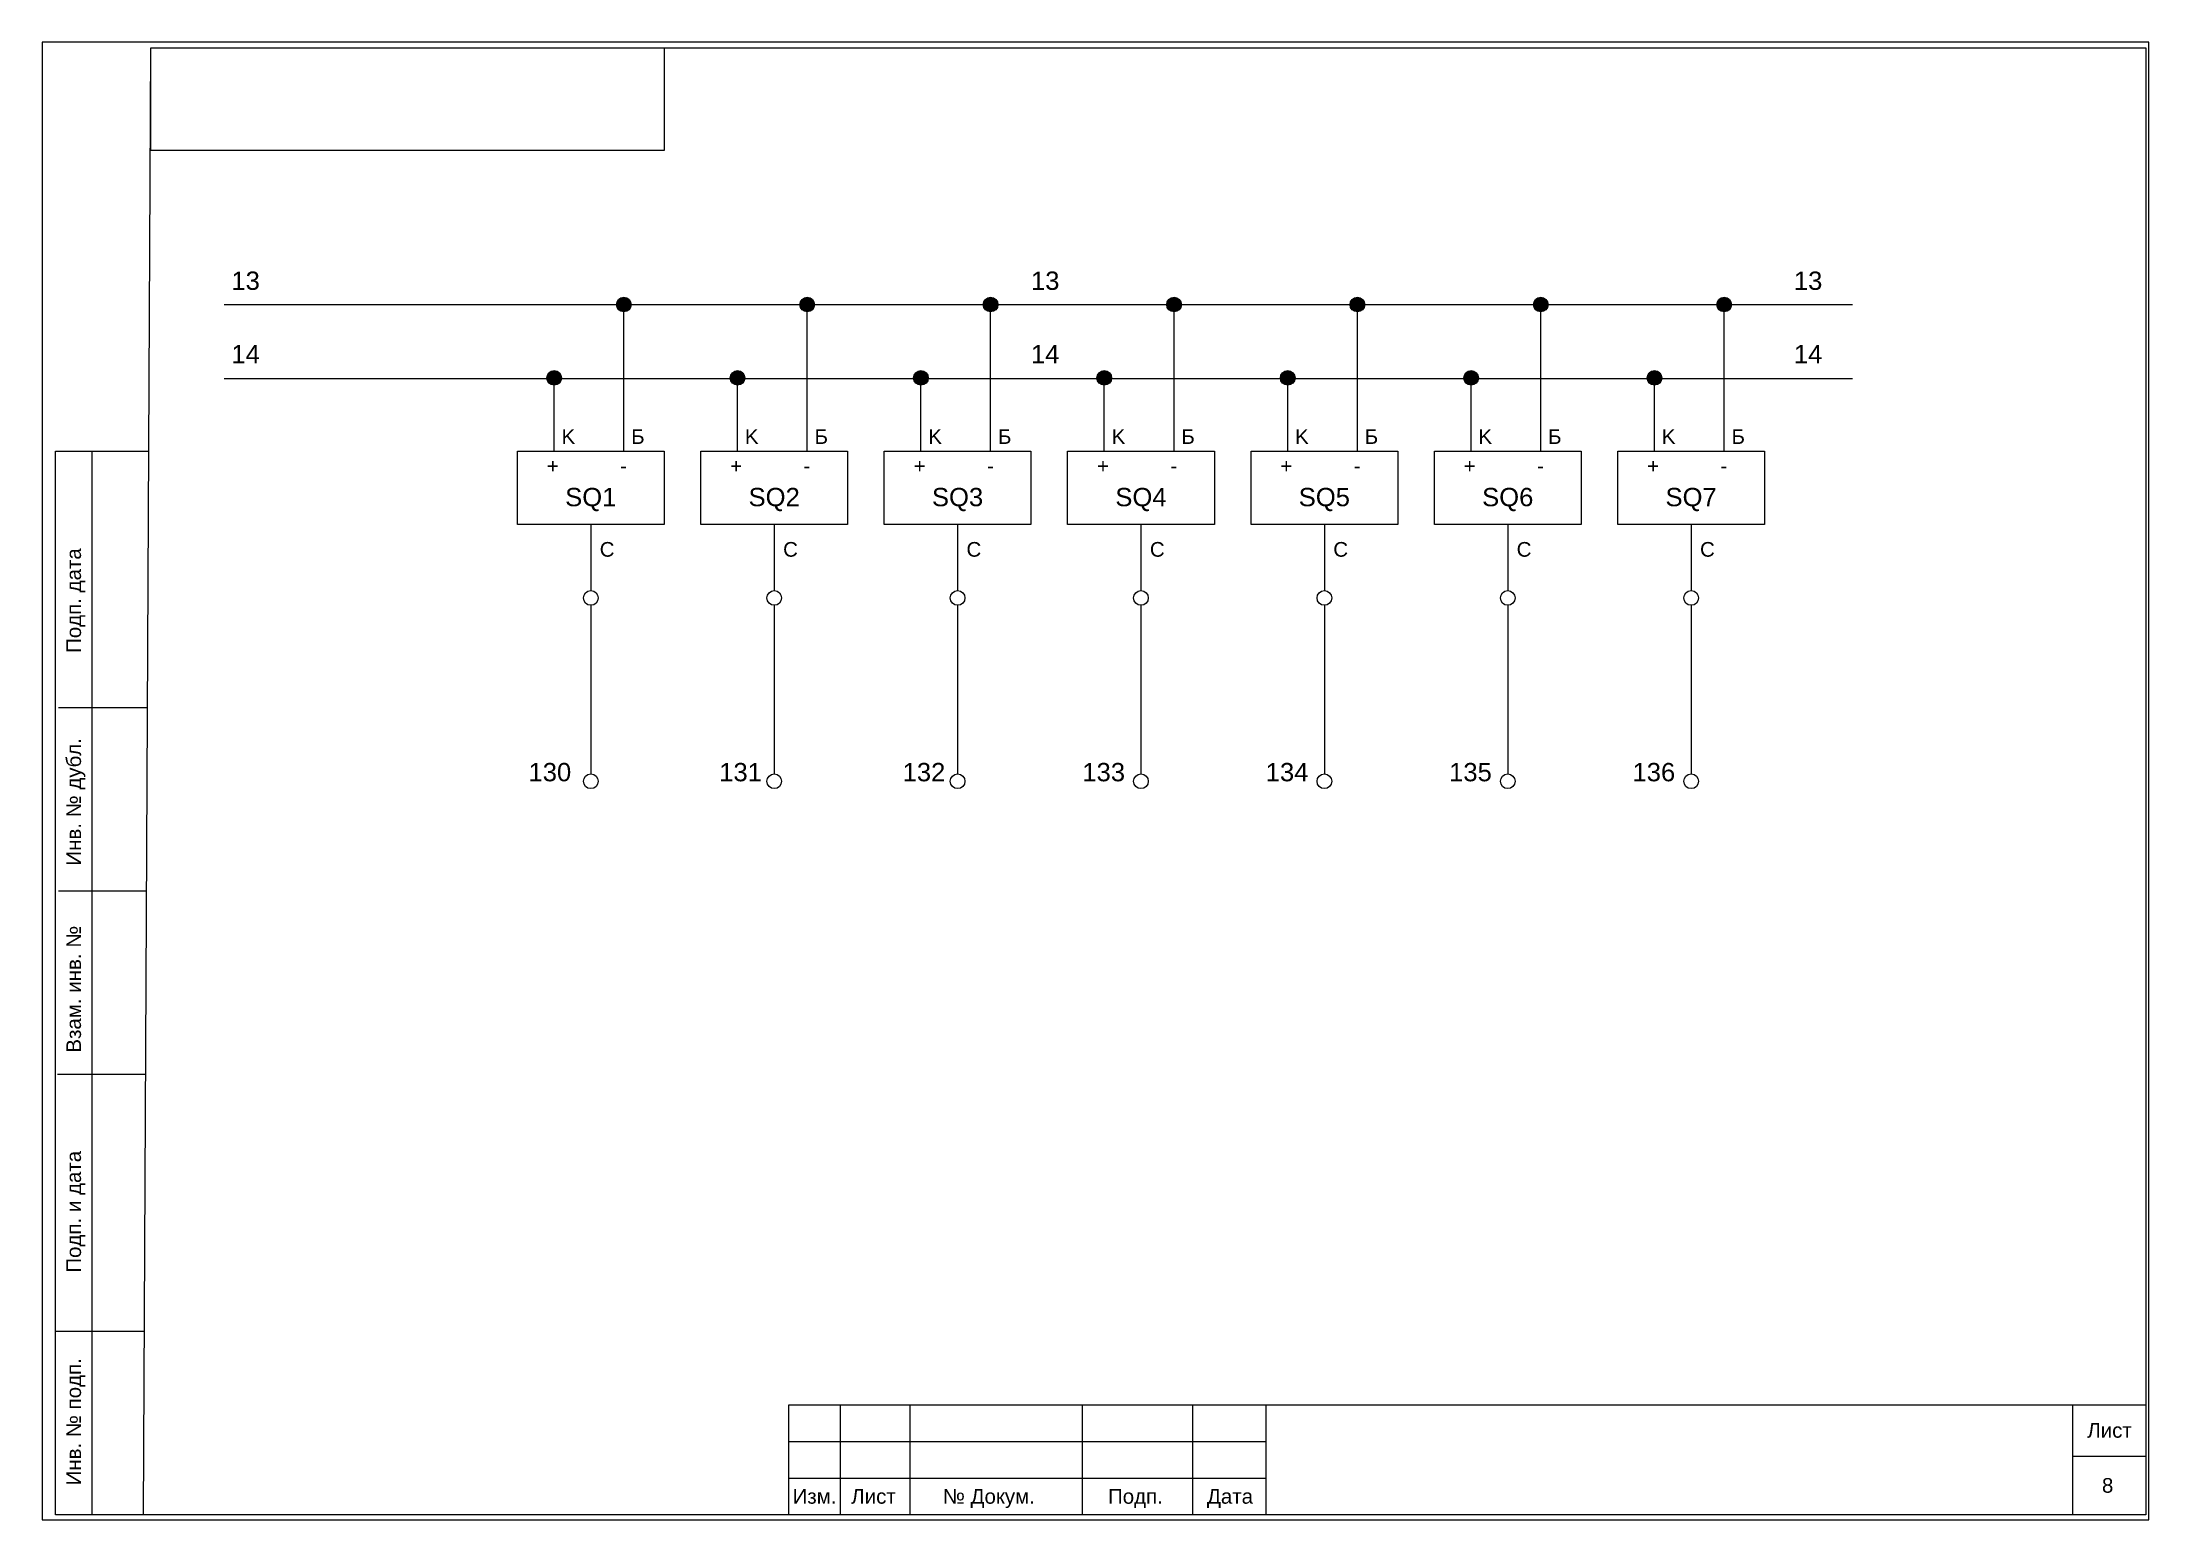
# Paper-space layout 'Лист8' of a CAD drawing. Header units: millimetres. Extents: x 0 to 287, y 0 to 202.
# The model-space entities are those that its viewports show. They can reach past a viewport. Long polylines and large blocks are cut down to what shows.
import ezdxf

# ---------------------------------------------------------------- set-up
doc = ezdxf.new("R2010")
doc.units = ezdxf.units.MM
doc.layers.add('Аппаратура', color=7, linetype='Continuous', lineweight=20)
doc.layers.add('Рамки', color=7, linetype='Continuous', lineweight=25)
doc.styles.get("Standard").update_dxf_attribs({"font": 'arial.ttf'})

msp = doc.modelspace()

# ---------------------------------------------------------------- hatches: boundary and pattern name
at = {"layer": 'Аппаратура'}
h = msp.add_hatch(color=256, dxfattribs=at)
h.dxf.hatch_style = 1
h.paths.add_polyline_path([(2411, 3460, 1), (2409, 3460, 1)])
h = msp.add_hatch(color=256, dxfattribs=at)
h.dxf.hatch_style = 1
h.paths.add_polyline_path([(2436, 3460, 1), (2434, 3460, 1)])
h = msp.add_hatch(color=256, dxfattribs=at)
h.dxf.hatch_style = 1
h.paths.add_polyline_path([(2461, 3460, 1), (2459, 3460, 1)])
h = msp.add_hatch(color=256, dxfattribs=at)
h.dxf.hatch_style = 1
h.paths.add_polyline_path([(2486, 3460, 1), (2484, 3460, 1)])
h = msp.add_hatch(color=256, dxfattribs=at)
h.dxf.hatch_style = 1
h.paths.add_polyline_path([(2511, 3460, 1), (2509, 3460, 1)])
h = msp.add_hatch(color=256, dxfattribs=at)
h.dxf.hatch_style = 1
h.paths.add_polyline_path([(2536, 3460, 1), (2534, 3460, 1)])
h = msp.add_hatch(color=256, dxfattribs=at)
h.dxf.hatch_style = 1
h.paths.add_polyline_path([(2561, 3460, 1), (2559, 3460, 1)])
h = msp.add_hatch(color=256, dxfattribs=at)
h.dxf.hatch_style = 1
h.paths.add_polyline_path([(2401.5, 3450, 1), (2399.5, 3450, 1)])
h = msp.add_hatch(color=256, dxfattribs=at)
h.dxf.hatch_style = 1
h.paths.add_polyline_path([(2426.5, 3450, 1), (2424.5, 3450, 1)])
h = msp.add_hatch(color=256, dxfattribs=at)
h.dxf.hatch_style = 1
h.paths.add_polyline_path([(2451.5, 3450, 1), (2449.5, 3450, 1)])
h = msp.add_hatch(color=256, dxfattribs=at)
h.dxf.hatch_style = 1
h.paths.add_polyline_path([(2476.5, 3450, 1), (2474.5, 3450, 1)])
h = msp.add_hatch(color=256, dxfattribs=at)
h.dxf.hatch_style = 1
h.paths.add_polyline_path([(2501.5, 3450, 1), (2499.5, 3450, 1)])
h = msp.add_hatch(color=256, dxfattribs=at)
h.dxf.hatch_style = 1
h.paths.add_polyline_path([(2526.5, 3450, 1), (2524.5, 3450, 1)])
h = msp.add_hatch(color=256, dxfattribs=at)
h.dxf.hatch_style = 1
h.paths.add_polyline_path([(2551.5, 3450, 1), (2549.5, 3450, 1)])

# ---------------------------------------------------------------- linework, layer by layer
for p, q in [((2355.5, 3460), (2577.5, 3460)), ((2410, 3440), (2410, 3459)), ((2435, 3440), (2435, 3459)), ((2460, 3440), (2460, 3459)), ((2485, 3440), (2485, 3459)), ((2510, 3440), (2510, 3459)), ((2535, 3440), (2535, 3459)), ((2560, 3440), (2560, 3459)), ((2355.5, 3449.91), (2577.5, 3449.91)), ((2400.5, 3440), (2400.5, 3450)), ((2425.5, 3440), (2425.5, 3450)), ((2450.5, 3440), (2450.5, 3450)), ((2475.5, 3440), (2475.5, 3450)), ((2500.5, 3440), (2500.5, 3450)), ((2525.5, 3440), (2525.5, 3450)), ((2550.5, 3440), (2550.5, 3450)), ((2405.5, 3430), (2405.5, 3421)), ((2430.5, 3430), (2430.5, 3421)), ((2455.5, 3430), (2455.5, 3421)), ((2480.5, 3430), (2480.5, 3421)), ((2505.5, 3430), (2505.5, 3421)), ((2530.5, 3430), (2530.5, 3421)), ((2555.5, 3430), (2555.5, 3421)), ((2405.5, 3419), (2405.5, 3396)), ((2430.5, 3419), (2430.5, 3396)), ((2455.5, 3419), (2455.5, 3396)), ((2480.5, 3419), (2480.5, 3396)), ((2505.5, 3419), (2505.5, 3396)), ((2530.5, 3419), (2530.5, 3396)), ((2555.5, 3419), (2555.5, 3396))]:
    msp.add_line(p, q, dxfattribs=at)
for points in [[(2395.5, 3440), (2415.5, 3440), (2415.5, 3430), (2395.5, 3430)], [(2420.5, 3440), (2440.5, 3440), (2440.5, 3430), (2420.5, 3430)], [(2445.5, 3440), (2465.5, 3440), (2465.5, 3430), (2445.5, 3430)], [(2470.5, 3440), (2490.5, 3440), (2490.5, 3430), (2470.5, 3430)], [(2495.5, 3440), (2515.5, 3440), (2515.5, 3430), (2495.5, 3430)], [(2520.5, 3440), (2540.5, 3440), (2540.5, 3430), (2520.5, 3430)], [(2545.5, 3440), (2565.5, 3440), (2565.5, 3430), (2545.5, 3430)]]:
    msp.add_lwpolyline(points, close=True, dxfattribs=at)
for centre in [(2410, 3460), (2435, 3460), (2460, 3460), (2485, 3460), (2510, 3460), (2535, 3460), (2560, 3460), (2400.5, 3450), (2425.5, 3450), (2450.5, 3450), (2475.5, 3450), (2500.5, 3450), (2525.5, 3450), (2550.5, 3450), (2405.5, 3420), (2430.5, 3420), (2455.5, 3420), (2480.5, 3420), (2505.5, 3420), (2530.5, 3420), (2555.5, 3420), (2405.5, 3395), (2430.5, 3395), (2455.5, 3395), (2480.5, 3395), (2505.5, 3395), (2530.5, 3395), (2555.5, 3395)]:
    msp.add_circle(centre, 1, dxfattribs=at)
at = {"layer": 'Рамки'}
for p, q in [((2344.5, 3295), (2345.5, 3495)), ((2345.5, 3495), (2617.5, 3495)), ((2617.5, 3495), (2617.5, 3295)), ((2332.5, 3440), (2345.22, 3440)), ((2332.5, 3295), (2332.5, 3440)), ((2337.5, 3295), (2337.5, 3440)), ((2344.92, 3405), (2332.92, 3405)), ((2344.92, 3380), (2332.92, 3380)), ((2344.8, 3355), (2332.8, 3355)), ((2344.62, 3320), (2332.62, 3320)), ((2344.62, 3320), (2332.62, 3320)), ((2344.62, 3320), (2332.62, 3320)), ((2439.5, 3310), (2439.5, 3295)), ((2449, 3310), (2449, 3295)), ((2472.5, 3310), (2472.5, 3295)), ((2487.5, 3310), (2487.5, 3295)), ((2607.5, 3310), (2607.5, 3295)), ((2432.5, 3305), (2497.5, 3305)), ((2607.5, 3303), (2617.5, 3303)), ((2432.5, 3300), (2497.5, 3300)), ((2344.5, 3295), (2332.5, 3295)), ((2617.5, 3295), (2344.5, 3295))]:
    msp.add_line(p, q, dxfattribs=at)
for points in [[(2345.5, 3495), (2415.5, 3495), (2415.5, 3481), (2345.5, 3481)], [(2432.5, 3295), (2432.5, 3310), (2617.5, 3310), (2617.5, 3295)], [(2432.5, 3310), (2497.5, 3310), (2497.5, 3295), (2432.5, 3295)]]:
    msp.add_lwpolyline(points, close=True, dxfattribs=at)

# ---------------------------------------------------------------- texts
for s, p in [('13', (2356.5, 3462)), ('13', (2465.5, 3462)), ('13', (2569.5, 3462)), ('14', (2356.5, 3452)), ('14', (2465.5, 3452)), ('14', (2569.5, 3452)), ('130', (2397, 3395)), ('131', (2423, 3395)), ('132', (2448, 3395)), ('133', (2472.5, 3395)), ('134', (2497.5, 3395)), ('135', (2522.5, 3395)), ('136', (2547.5, 3395))]:
    msp.add_text(s, height=2.5).set_placement(p)
at = {"layer": 'Аппаратура'}
for s, height, p in [('K', 2, (2401.5, 3441)), ('Б', 2, (2411, 3441)), ('K', 2, (2426.5, 3441)), ('Б', 2, (2436, 3441)), ('K', 2, (2451.5, 3441)), ('Б', 2, (2461, 3441)), ('K', 2, (2476.5, 3441)), ('Б', 2, (2486, 3441)), ('K', 2, (2501.5, 3441)), ('Б', 2, (2511, 3441)), ('K', 2, (2526.5, 3441)), ('Б', 2, (2536, 3441)), ('K', 2, (2551.5, 3441)), ('Б', 2, (2561, 3441)), ('+', 2, (2399.5, 3437)), ('-', 2, (2409.5, 3437)), ('+', 2, (2424.5, 3437)), ('-', 2, (2434.5, 3437)), ('+', 2, (2449.5, 3437)), ('-', 2, (2459.5, 3437)), ('+', 2, (2474.5, 3437)), ('-', 2, (2484.5, 3437)), ('+', 2, (2499.5, 3437)), ('-', 2, (2509.5, 3437)), ('+', 2, (2524.5, 3437)), ('-', 2, (2534.5, 3437)), ('+', 2, (2549.5, 3437)), ('-', 2, (2559.5, 3437)), ('SQ1', 2.5, (2402, 3432.5)), ('SQ2', 2.5, (2427, 3432.5)), ('SQ3', 2.5, (2452, 3432.5)), ('SQ4', 2.5, (2477, 3432.5)), ('SQ5', 2.5, (2502, 3432.5)), ('SQ6', 2.5, (2527, 3432.5)), ('SQ7', 2.5, (2552, 3432.5)), ('C', 2, (2406.71, 3425.62)), ('C', 2, (2431.71, 3425.62)), ('C', 2, (2456.71, 3425.62)), ('C', 2, (2481.71, 3425.62)), ('C', 2, (2506.71, 3425.62)), ('C', 2, (2531.71, 3425.62)), ('C', 2, (2556.71, 3425.62))]:
    msp.add_text(s, height=height, dxfattribs=at).set_placement(p)
at = {"layer": 'Рамки'}
for s, p in [('Подп. дата', (2336, 3412.5)), ('Инв. № дубл.', (2336, 3383.5)), ('Взам. инв. №', (2336, 3358)), ('Подп. и дата', (2336, 3328)), ('Инв. № подп.', (2336, 3299))]:
    msp.add_text(s, height=2, rotation=90, dxfattribs=at).set_placement(p)
for s, p in [('Лист', (2609.5, 3305.5)), ('8', (2611.5, 3298)), ('Изм.', (2433, 3296.5)), ('Лист', (2441, 3296.5)), ('№ Докум.', (2453.5, 3296.5)), ('Подп.', (2476, 3296.5)), ('Дата', (2489.5, 3296.5))]:
    msp.add_text(s, height=2, dxfattribs=at).set_placement(p)

psp = doc.layouts.new('Лист8')

# ---------------------------------------------------------------- viewports
at = {"layer": 'Аппаратура'}
psp.add_viewport(center=(143.55, 101.08), size=(287.2, 201.4781), view_center_point=(2474.3, 3395.04), view_height=201.4781, dxfattribs=at)

doc.saveas('drawing.dxf')
